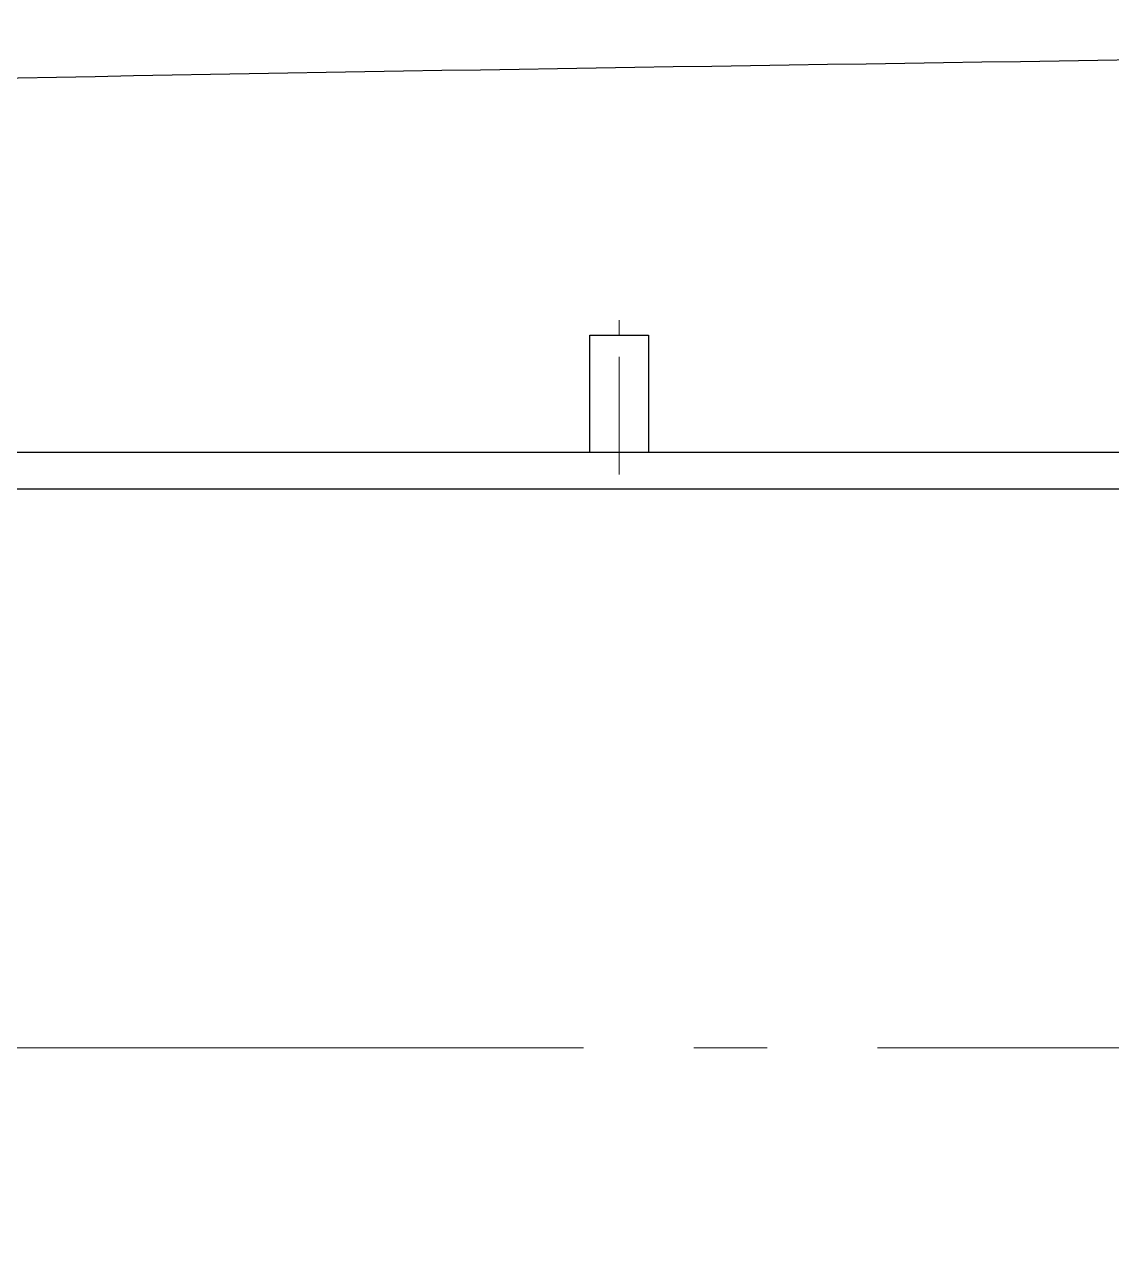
# Model space of a CAD drawing. Header units: millimetres. Extents: x -80926 to 207199, y -554506 to -32322.
# Drawn here: x -212 to 7188, y -59265 to -50942 of the extents above; entities that cross this region are included whole.
import ezdxf

# ---------------------------------------------------------------- set-up
doc = ezdxf.new("R2010")
doc.units = ezdxf.units.MM
doc.linetypes.add('GOST2.303 6', pattern=[12, 8, -1.5, 1, -1.5])
doc.layers.add('CENTER', color=10, linetype='GOST2.303 6', lineweight=15)

msp = doc.modelspace()

# ---------------------------------------------------------------- linework, layer by layer
for p, q in [((3635.3258, -53055.8211), (4035.3258, -53055.8211)), ((3635.3258, -53855.8211), (3635.3258, -53055.8211)), ((4035.3258, -53055.8211), (4035.3258, -53855.8211)), ((45445.3258, -53855.8211), (-26764.6742, -53855.8211)), ((4035.3258, -53855.8211), (3635.3258, -53855.8211)), ((45695.3258, -54105.8211), (-26764.6742, -54105.8211))]:
    msp.add_line(p, q)
at = {"start_tangent": (0.3660214, 0.930606434), "end_tangent": (0.988072877, -0.153986982)}
msp.add_spline([(-40349.0042, -54105.8211), (-40160.1407, -53171.9917), (-38643.4588, -52635.1814), (-34346.1942, -52277.308), (-31323.3633, -52214.1538), (-4705.3911, -51405.9359), (12085.132, -51105.7334), (23857.6923, -51105.7334), (38963.82, -51755.3971), (44354.1865, -51367.542), (46285.3258, -51367.542)], degree=3, dxfattribs=at)
msp.add_open_spline([(-40349.0042, -54105.8211), (-40496.419, -54512.3979), (-41551.1805, -61449.0224), (-41893.8159, -64167.0231), (-45228.693, -77813.4683), (-31311.7583, -83499.653), (-17033.9426, -79265.9789), (778.5663, -80893.4195), (16898.6738, -81358.8116), (32003.4583, -81112.4924), (53498.7453, -86465.0258), (50391.727, -71088.0585), (53284.0997, -63032.1434), (50877.3405, -56958.9371), (49816.7235, -51348.6327), (48185.4437, -51433.6807), (46499.7454, -51428.6351), (46285.3258, -51367.542)], degree=3, knots=[801.662517445, 801.662517445, 801.662517445, 801.662517445, 2111.807171213, 11138.369830121, 23394.69882722, 31668.324542915, 50102.185778347, 67549.193537065, 85138.748789518, 97029.357407372, 117856.601399462, 126232.147289846, 136100.329839813, 142525.925056935, 147083.699711465, 148988.791300283, 149566.301272325, 149566.301272325, 149566.301272325, 149566.301272325])
at = {"layer": 'CENTER', "ltscale": 100}
msp.add_line((3835.3258, -54004.9011), (3835.3258, -52923.9008), dxfattribs=at)
at = {"layer": 'CENTER', "ltscale": 500}
msp.add_line((45594.4256, -57905.8211), (-38800.8425, -57905.8211), dxfattribs=at)

doc.saveas('drawing.dxf')
